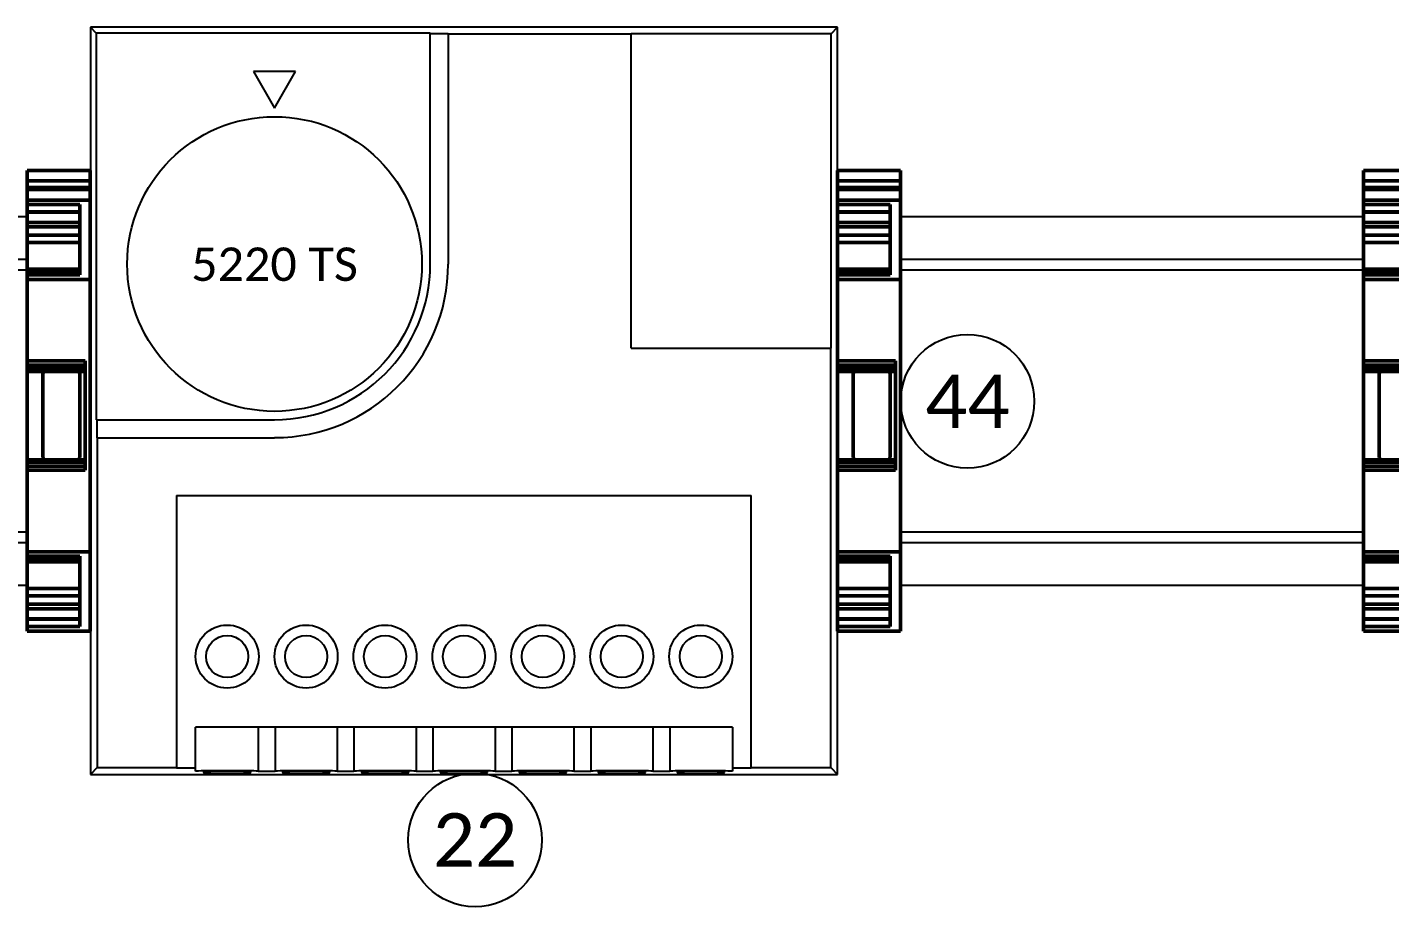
# Model space of a CAD drawing. Header units: inches. Extents: x 0 to 316, y -1 to 150.
# Drawn here: x 256.517 to 257.793, y 27.053 to 27.877 of the extents above; entities that cross this region are included whole.
import ezdxf
from ezdxf.enums import TextEntityAlignment as Align

# ---------------------------------------------------------------- set-up
doc = ezdxf.new("R2010")
doc.units = ezdxf.units.IN
doc.header["$MEASUREMENT"] = 0
doc.linetypes.add('HIDDEN2', pattern=[0.1875, 0.125, -0.0625])
doc.styles.add('Calibri', font='calibri.ttf')

# ---------------------------------------------------------------- blocks, each defined once
blk = doc.blocks.new('A$C29732917')
at = {"lineweight": 50}
for p, q in [((-25.42, 3.57), (-25.42, -2.43)), ((18.38, 3.57), (-25.42, 3.57)), ((-24.44, 3.57), (-24.44, -2.43)), ((-23.82, 3.57), (-23.82, -2.43)), ((-23.62, 3.57), (-23.62, -2.43)), ((-22.62, 3.57), (-22.62, -2.43)), ((-15.07, 3.57), (-15.07, -2.43)), ((-7.32, 3.07), (3.08, 3.07)), ((-7.32, -2.43), (-7.32, 3.07)), ((-6.92, -2.43), (-6.92, 3.07)), ((-6.56, 3.07), (-6.56, -2.43)), ((-6.32, 3.07), (-6.32, -2.43)), ((2.08, 3.07), (2.08, -2.43)), ((2.32, 3.07), (2.32, -2.43)), ((2.68, 3.07), (2.68, -2.43)), ((3.08, -2.43), (3.08, 3.07)), ((10.83, 3.57), (10.83, -2.43)), ((18.38, 3.57), (18.38, -2.43)), ((-22.19, 2.57), (-15.5, 2.57)), ((-22.19, -2.43), (-22.19, 2.57)), ((-21.49, 2.57), (-21.49, -2.43)), ((-21.45, 2.57), (-21.45, -2.43)), ((-20.49, 2.57), (-20.49, -2.43)), ((-20.06, 2.57), (-20.06, -2.43)), ((-19.28, -2.43), (-19.28, 2.57)), ((-18.57, 2.57), (-18.57, -2.43)), ((-16.03, 2.57), (-16.03, -2.43)), ((-15.84, 2.57), (-15.84, -2.43)), ((-15.6, 2.57), (-15.6, -2.43)), ((-15.5, -2.43), (-15.5, 2.57)), ((-6.12, 2.57), (1.88, 2.57)), ((11.26, 2.57), (17.95, 2.57)), ((11.26, -2.43), (11.26, 2.57)), ((11.35, -2.43), (11.35, 2.57)), ((11.6, 2.57), (11.6, -2.43)), ((11.79, -2.43), (11.79, 2.57)), ((14.33, 2.57), (14.33, -2.43)), ((15.04, 2.57), (15.04, -2.43)), ((15.81, 2.57), (15.81, -2.43)), ((16.25, 2.57), (16.25, -2.43)), ((17.2, 2.57), (17.2, -2.43)), ((17.25, 2.57), (17.25, -2.43)), ((17.95, -2.43), (17.95, 2.57)), ((1.88, -0.93), (-6.12, -0.93)), ((18.38, -2.43), (-25.42, -2.43))]:
    blk.add_line(p, q, dxfattribs=at)
at = {"lineweight": 25}
blk.add_line((-15.6, -2.43), (-16.03, -2.43), dxfattribs=at)
at = {"lineweight": 50}
for centre, start, end in [((-6.12, 2.37), 90, 180), ((1.88, 2.37), 0, 90), ((-6.12, -0.73), 180, 270), ((1.88, -0.73), 270, 0)]:
    blk.add_arc(centre, 0.2, start, end, dxfattribs=at)
blk = doc.blocks.new('TEMP SWITCH')
at = {"color": 2}
for p, q in [((0, 2.7953), (0, 0)), ((2.7953, 2.7953), (0, 2.7953)), ((0.022, 2.7733), (0, 2.7953)), ((0.022, 2.7733), (0.022, 1.3268)), ((1.2717, 2.7733), (0.022, 2.7733)), ((1.2717, 1.9095), (1.2717, 2.7733)), ((1.3386, 2.7708), (1.2717, 2.7708)), ((1.3386, 2.7708), (1.3386, 1.9095)), ((2.0236, 2.7696), (1.3386, 2.7696)), ((2.0236, 1.5945), (2.0236, 2.7708)), ((2.7708, 2.7708), (2.0236, 2.7708)), ((2.7708, 2.7708), (2.7953, 2.7953)), ((2.7708, 1.5945), (2.7708, 2.7708)), ((2.7953, 0), (2.7953, 2.7953)), ((0.7677, 2.6299), (0.6102, 2.6299)), ((0.6102, 2.6299), (0.689, 2.4921)), ((0.689, 2.4921), (0.7677, 2.6299)), ((2.0236, 1.5945), (2.7708, 1.5945)), ((2.7696, 0.0257), (2.7696, 1.5945)), ((0.022, 1.3268), (0.689, 1.3268)), ((0.0245, 1.3268), (0.0245, 1.2598)), ((0.0245, 1.2598), (0.689, 1.2598)), ((0.0257, 1.2598), (0.0257, 0.0257)), ((0.3228, 1.0433), (0.3228, 0.0245)), ((0.3228, 1.0433), (2.4725, 1.0433)), ((2.4725, 0.0245), (2.4725, 1.0433)), ((0.3937, 0.0123), (0.3937, 0.1772)), ((2.4016, 0.1772), (0.3937, 0.1772)), ((0.628, 0.1772), (0.628, 0.0124)), ((0.6909, 0.1772), (0.6909, 0.0124)), ((0.9233, 0.1772), (0.9233, 0.0124)), ((0.9861, 0.1772), (0.9861, 0.0124)), ((1.2186, 0.1772), (1.2186, 0.0124)), ((1.2814, 0.1772), (1.2814, 0.0124)), ((1.5139, 0.1772), (1.5139, 0.0124)), ((1.5767, 0.1772), (1.5767, 0.0124)), ((1.8091, 0.1772), (1.8091, 0.0124)), ((1.872, 0.1772), (1.872, 0.0124)), ((2.1044, 0.1772), (2.1044, 0.0124)), ((2.1672, 0.1772), (2.1672, 0.0124)), ((2.4016, 0.1772), (2.4016, 0.0123)), ((0.0257, 0.0257), (0, 0)), ((0, 0), (2.7953, 0)), ((0.0257, 0.0257), (0.3228, 0.0257)), ((0.3228, 0.0245), (0.3937, 0.0245)), ((0.4232, 0.0101), (0.4232, 0.007)), ((0.6004, 0.007), (0.6004, 0.0101)), ((0.7185, 0.0101), (0.7185, 0.007)), ((0.8957, 0.007), (0.8957, 0.0101)), ((1.0138, 0.0101), (1.0138, 0.007)), ((1.191, 0.007), (1.191, 0.0101)), ((1.3091, 0.0101), (1.3091, 0.007)), ((1.4862, 0.007), (1.4862, 0.0101)), ((1.6043, 0.0101), (1.6043, 0.007)), ((1.7815, 0.007), (1.7815, 0.0101)), ((1.8996, 0.0101), (1.8996, 0.007)), ((2.0768, 0.007), (2.0768, 0.0101)), ((2.1949, 0.0101), (2.1949, 0.007)), ((2.3721, 0.007), (2.3721, 0.0101)), ((2.4016, 0.0245), (2.4725, 0.0245)), ((2.4725, 0.0257), (2.7696, 0.0257)), ((2.7696, 0.0257), (2.7953, 0))]:
    blk.add_line(p, q, dxfattribs=at)
for points in [[(0.628, 0.0124), (0.6199, 0.0127), (0.611, 0.0129), (0.6014, 0.0131), (0.591, 0.0133), (0.58, 0.0135), (0.5686, 0.0136), (0.5567, 0.0137), (0.5444, 0.0138), (0.5319, 0.0139), (0.5193, 0.0139), (0.5065, 0.0139), (0.4939, 0.0139), (0.4813, 0.0138), (0.469, 0.0137), (0.4571, 0.0136), (0.4455, 0.0135), (0.4345, 0.0133), (0.424, 0.0131), (0.4142, 0.0129), (0.4052, 0.0127), (0.3969, 0.0124), (0.3937, 0.0123)], [(0.6004, 0.0101), (0.6001, 0.0103), (0.5991, 0.0105), (0.5974, 0.0107), (0.5951, 0.0109), (0.5921, 0.0111), (0.5885, 0.0113), (0.5844, 0.0114), (0.5797, 0.0116), (0.5745, 0.0117), (0.5688, 0.0119), (0.5626, 0.012), (0.5561, 0.0121), (0.5493, 0.0122), (0.5421, 0.0123), (0.5347, 0.0123), (0.5272, 0.0124), (0.5195, 0.0124), (0.5118, 0.0124), (0.5041, 0.0124), (0.4964, 0.0124), (0.4889, 0.0123), (0.4815, 0.0123), (0.4744, 0.0122), (0.4675, 0.0121), (0.461, 0.012), (0.4549, 0.0119), (0.4492, 0.0117), (0.444, 0.0116), (0.4393, 0.0114), (0.4351, 0.0113), (0.4315, 0.0111), (0.4286, 0.0109), (0.4262, 0.0107), (0.4246, 0.0105), (0.4236, 0.0103), (0.4232, 0.0101)], [(0.4232, 0.007), (0.4236, 0.0068), (0.4246, 0.0066), (0.4262, 0.0064), (0.4286, 0.0062), (0.4315, 0.006), (0.4351, 0.0059), (0.4393, 0.0057), (0.444, 0.0055), (0.4492, 0.0054), (0.4549, 0.0052), (0.461, 0.0051), (0.4675, 0.005), (0.4744, 0.0049), (0.4815, 0.0048), (0.4889, 0.0048), (0.4964, 0.0047), (0.5041, 0.0047), (0.5118, 0.0047), (0.5195, 0.0047), (0.5272, 0.0047), (0.5347, 0.0048), (0.5421, 0.0048), (0.5493, 0.0049), (0.5561, 0.005), (0.5626, 0.0051), (0.5688, 0.0052), (0.5745, 0.0054), (0.5797, 0.0055), (0.5844, 0.0057), (0.5885, 0.0059), (0.5921, 0.006), (0.5951, 0.0062), (0.5974, 0.0064), (0.5991, 0.0066), (0.6001, 0.0068), (0.6004, 0.007)], [(0.628, 0.0124), (0.6302, 0.0123), (0.6326, 0.0123), (0.6353, 0.0122), (0.6381, 0.0122), (0.641, 0.0121), (0.6441, 0.0121), (0.6473, 0.012), (0.6506, 0.012), (0.654, 0.012), (0.6574, 0.012), (0.6609, 0.012), (0.6643, 0.012), (0.6677, 0.012), (0.671, 0.012), (0.6742, 0.0121), (0.6774, 0.0121), (0.6804, 0.0122), (0.6832, 0.0122), (0.6858, 0.0123), (0.6883, 0.0123), (0.6905, 0.0124), (0.6909, 0.0124)], [(0.9233, 0.0124), (0.9152, 0.0127), (0.9063, 0.0129), (0.8966, 0.0131), (0.8863, 0.0133), (0.8753, 0.0135), (0.8638, 0.0136), (0.8519, 0.0137), (0.8397, 0.0138), (0.8272, 0.0139), (0.8145, 0.0139), (0.8018, 0.0139), (0.7892, 0.0139), (0.7766, 0.0138), (0.7643, 0.0137), (0.7524, 0.0136), (0.7408, 0.0135), (0.7297, 0.0133), (0.7193, 0.0131), (0.7095, 0.0129), (0.7004, 0.0127), (0.6922, 0.0124), (0.6909, 0.0124)], [(0.8957, 0.0101), (0.8953, 0.0103), (0.8943, 0.0105), (0.8927, 0.0107), (0.8903, 0.0109), (0.8874, 0.0111), (0.8838, 0.0113), (0.8797, 0.0114), (0.8749, 0.0116), (0.8697, 0.0117), (0.864, 0.0119), (0.8579, 0.012), (0.8514, 0.0121), (0.8445, 0.0122), (0.8374, 0.0123), (0.83, 0.0123), (0.8225, 0.0124), (0.8148, 0.0124), (0.8071, 0.0124), (0.7994, 0.0124), (0.7917, 0.0124), (0.7842, 0.0123), (0.7768, 0.0123), (0.7697, 0.0122), (0.7628, 0.0121), (0.7563, 0.012), (0.7502, 0.0119), (0.7445, 0.0117), (0.7392, 0.0116), (0.7345, 0.0114), (0.7304, 0.0113), (0.7268, 0.0111), (0.7238, 0.0109), (0.7215, 0.0107), (0.7199, 0.0105), (0.7188, 0.0103), (0.7185, 0.0101)], [(0.7185, 0.007), (0.7188, 0.0068), (0.7199, 0.0066), (0.7215, 0.0064), (0.7238, 0.0062), (0.7268, 0.006), (0.7304, 0.0059), (0.7345, 0.0057), (0.7392, 0.0055), (0.7445, 0.0054), (0.7502, 0.0052), (0.7563, 0.0051), (0.7628, 0.005), (0.7697, 0.0049), (0.7768, 0.0048), (0.7842, 0.0048), (0.7917, 0.0047), (0.7994, 0.0047), (0.8071, 0.0047), (0.8148, 0.0047), (0.8225, 0.0047), (0.83, 0.0048), (0.8374, 0.0048), (0.8445, 0.0049), (0.8514, 0.005), (0.8579, 0.0051), (0.864, 0.0052), (0.8697, 0.0054), (0.8749, 0.0055), (0.8797, 0.0057), (0.8838, 0.0059), (0.8874, 0.006), (0.8903, 0.0062), (0.8927, 0.0064), (0.8943, 0.0066), (0.8953, 0.0068), (0.8957, 0.007)], [(0.9233, 0.0124), (0.9255, 0.0123), (0.9279, 0.0123), (0.9305, 0.0122), (0.9333, 0.0122), (0.9363, 0.0121), (0.9394, 0.0121), (0.9426, 0.012), (0.9459, 0.012), (0.9493, 0.012), (0.9527, 0.012), (0.9562, 0.012), (0.9596, 0.012), (0.963, 0.012), (0.9663, 0.012), (0.9695, 0.0121), (0.9726, 0.0121), (0.9756, 0.0122), (0.9785, 0.0122), (0.9811, 0.0123), (0.9836, 0.0123), (0.9858, 0.0124), (0.9861, 0.0124)], [(1.2186, 0.0124), (1.2105, 0.0127), (1.2016, 0.0129), (1.1919, 0.0131), (1.1815, 0.0133), (1.1706, 0.0135), (1.1591, 0.0136), (1.1472, 0.0137), (1.135, 0.0138), (1.1225, 0.0139), (1.1098, 0.0139), (1.0971, 0.0139), (1.0844, 0.0139), (1.0719, 0.0138), (1.0596, 0.0137), (1.0476, 0.0136), (1.0361, 0.0135), (1.025, 0.0133), (1.0146, 0.0131), (1.0048, 0.0129), (0.9957, 0.0127), (0.9875, 0.0124), (0.9861, 0.0124)], [(1.191, 0.0101), (1.1906, 0.0103), (1.1896, 0.0105), (1.1879, 0.0107), (1.1856, 0.0109), (1.1827, 0.0111), (1.1791, 0.0113), (1.1749, 0.0114), (1.1702, 0.0116), (1.165, 0.0117), (1.1593, 0.0119), (1.1532, 0.012), (1.1467, 0.0121), (1.1398, 0.0122), (1.1327, 0.0123), (1.1253, 0.0123), (1.1177, 0.0124), (1.1101, 0.0124), (1.1024, 0.0124), (1.0946, 0.0124), (1.087, 0.0124), (1.0794, 0.0123), (1.0721, 0.0123), (1.0649, 0.0122), (1.0581, 0.0121), (1.0516, 0.012), (1.0454, 0.0119), (1.0397, 0.0117), (1.0345, 0.0116), (1.0298, 0.0114), (1.0257, 0.0113), (1.0221, 0.0111), (1.0191, 0.0109), (1.0168, 0.0107), (1.0151, 0.0105), (1.0141, 0.0103), (1.0138, 0.0101)], [(1.0138, 0.007), (1.0141, 0.0068), (1.0151, 0.0066), (1.0168, 0.0064), (1.0191, 0.0062), (1.0221, 0.006), (1.0257, 0.0059), (1.0298, 0.0057), (1.0345, 0.0055), (1.0397, 0.0054), (1.0454, 0.0052), (1.0516, 0.0051), (1.0581, 0.005), (1.0649, 0.0049), (1.0721, 0.0048), (1.0794, 0.0048), (1.087, 0.0047), (1.0946, 0.0047), (1.1024, 0.0047), (1.1101, 0.0047), (1.1177, 0.0047), (1.1253, 0.0048), (1.1327, 0.0048), (1.1398, 0.0049), (1.1467, 0.005), (1.1532, 0.0051), (1.1593, 0.0052), (1.165, 0.0054), (1.1702, 0.0055), (1.1749, 0.0057), (1.1791, 0.0059), (1.1827, 0.006), (1.1856, 0.0062), (1.1879, 0.0064), (1.1896, 0.0066), (1.1906, 0.0068), (1.191, 0.007)], [(1.2186, 0.0124), (1.2208, 0.0123), (1.2232, 0.0123), (1.2258, 0.0122), (1.2286, 0.0122), (1.2316, 0.0121), (1.2347, 0.0121), (1.2379, 0.012), (1.2412, 0.012), (1.2446, 0.012), (1.248, 0.012), (1.2514, 0.012), (1.2549, 0.012), (1.2582, 0.012), (1.2616, 0.012), (1.2648, 0.0121), (1.2679, 0.0121), (1.2709, 0.0122), (1.2737, 0.0122), (1.2764, 0.0123), (1.2788, 0.0123), (1.2811, 0.0124), (1.2814, 0.0124)], [(1.5139, 0.0124), (1.5058, 0.0127), (1.4969, 0.0129), (1.4872, 0.0131), (1.4768, 0.0133), (1.4659, 0.0135), (1.4544, 0.0136), (1.4425, 0.0137), (1.4302, 0.0138), (1.4177, 0.0139), (1.4051, 0.0139), (1.3924, 0.0139), (1.3797, 0.0139), (1.3672, 0.0138), (1.3549, 0.0137), (1.3429, 0.0136), (1.3313, 0.0135), (1.3203, 0.0133), (1.3098, 0.0131), (1.3, 0.0129), (1.291, 0.0127), (1.2827, 0.0124), (1.2814, 0.0124)], [(1.4862, 0.0101), (1.4859, 0.0103), (1.4849, 0.0105), (1.4832, 0.0107), (1.4809, 0.0109), (1.4779, 0.0111), (1.4744, 0.0113), (1.4702, 0.0114), (1.4655, 0.0116), (1.4603, 0.0117), (1.4546, 0.0119), (1.4485, 0.012), (1.4419, 0.0121), (1.4351, 0.0122), (1.4279, 0.0123), (1.4206, 0.0123), (1.413, 0.0124), (1.4054, 0.0124), (1.3976, 0.0124), (1.3899, 0.0124), (1.3823, 0.0124), (1.3747, 0.0123), (1.3673, 0.0123), (1.3602, 0.0122), (1.3534, 0.0121), (1.3468, 0.012), (1.3407, 0.0119), (1.335, 0.0117), (1.3298, 0.0116), (1.3251, 0.0114), (1.3209, 0.0113), (1.3174, 0.0111), (1.3144, 0.0109), (1.3121, 0.0107), (1.3104, 0.0105), (1.3094, 0.0103), (1.3091, 0.0101)], [(1.3091, 0.007), (1.3094, 0.0068), (1.3104, 0.0066), (1.3121, 0.0064), (1.3144, 0.0062), (1.3174, 0.006), (1.3209, 0.0059), (1.3251, 0.0057), (1.3298, 0.0055), (1.335, 0.0054), (1.3407, 0.0052), (1.3468, 0.0051), (1.3534, 0.005), (1.3602, 0.0049), (1.3673, 0.0048), (1.3747, 0.0048), (1.3823, 0.0047), (1.3899, 0.0047), (1.3976, 0.0047), (1.4054, 0.0047), (1.413, 0.0047), (1.4206, 0.0048), (1.4279, 0.0048), (1.4351, 0.0049), (1.4419, 0.005), (1.4485, 0.0051), (1.4546, 0.0052), (1.4603, 0.0054), (1.4655, 0.0055), (1.4702, 0.0057), (1.4744, 0.0059), (1.4779, 0.006), (1.4809, 0.0062), (1.4832, 0.0064), (1.4849, 0.0066), (1.4859, 0.0068), (1.4862, 0.007)], [(1.5139, 0.0124), (1.5161, 0.0123), (1.5185, 0.0123), (1.5211, 0.0122), (1.5239, 0.0122), (1.5268, 0.0121), (1.5299, 0.0121), (1.5332, 0.012), (1.5365, 0.012), (1.5399, 0.012), (1.5433, 0.012), (1.5467, 0.012), (1.5501, 0.012), (1.5535, 0.012), (1.5568, 0.012), (1.5601, 0.0121), (1.5632, 0.0121), (1.5662, 0.0122), (1.569, 0.0122), (1.5717, 0.0123), (1.5741, 0.0123), (1.5763, 0.0124), (1.5767, 0.0124)], [(1.8091, 0.0124), (1.8011, 0.0127), (1.7921, 0.0129), (1.7825, 0.0131), (1.7721, 0.0133), (1.7611, 0.0135), (1.7497, 0.0136), (1.7378, 0.0137), (1.7255, 0.0138), (1.713, 0.0139), (1.7004, 0.0139), (1.6877, 0.0139), (1.675, 0.0139), (1.6625, 0.0138), (1.6502, 0.0137), (1.6382, 0.0136), (1.6266, 0.0135), (1.6156, 0.0133), (1.6051, 0.0131), (1.5953, 0.0129), (1.5863, 0.0127), (1.578, 0.0124), (1.5767, 0.0124)], [(1.7815, 0.0101), (1.7812, 0.0103), (1.7802, 0.0105), (1.7785, 0.0107), (1.7762, 0.0109), (1.7732, 0.0111), (1.7696, 0.0113), (1.7655, 0.0114), (1.7608, 0.0116), (1.7556, 0.0117), (1.7499, 0.0119), (1.7437, 0.012), (1.7372, 0.0121), (1.7304, 0.0122), (1.7232, 0.0123), (1.7158, 0.0123), (1.7083, 0.0124), (1.7006, 0.0124), (1.6929, 0.0124), (1.6852, 0.0124), (1.6775, 0.0124), (1.67, 0.0123), (1.6626, 0.0123), (1.6555, 0.0122), (1.6486, 0.0121), (1.6421, 0.012), (1.636, 0.0119), (1.6303, 0.0117), (1.6251, 0.0116), (1.6204, 0.0114), (1.6162, 0.0113), (1.6126, 0.0111), (1.6097, 0.0109), (1.6074, 0.0107), (1.6057, 0.0105), (1.6047, 0.0103), (1.6043, 0.0101)], [(1.6043, 0.007), (1.6047, 0.0068), (1.6057, 0.0066), (1.6074, 0.0064), (1.6097, 0.0062), (1.6126, 0.006), (1.6162, 0.0059), (1.6204, 0.0057), (1.6251, 0.0055), (1.6303, 0.0054), (1.636, 0.0052), (1.6421, 0.0051), (1.6486, 0.005), (1.6555, 0.0049), (1.6626, 0.0048), (1.67, 0.0048), (1.6775, 0.0047), (1.6852, 0.0047), (1.6929, 0.0047), (1.7006, 0.0047), (1.7083, 0.0047), (1.7158, 0.0048), (1.7232, 0.0048), (1.7304, 0.0049), (1.7372, 0.005), (1.7437, 0.0051), (1.7499, 0.0052), (1.7556, 0.0054), (1.7608, 0.0055), (1.7655, 0.0057), (1.7696, 0.0059), (1.7732, 0.006), (1.7762, 0.0062), (1.7785, 0.0064), (1.7802, 0.0066), (1.7812, 0.0068), (1.7815, 0.007)], [(1.8091, 0.0124), (1.8113, 0.0123), (1.8137, 0.0123), (1.8164, 0.0122), (1.8192, 0.0122), (1.8221, 0.0121), (1.8252, 0.0121), (1.8284, 0.012), (1.8318, 0.012), (1.8351, 0.012), (1.8385, 0.012), (1.842, 0.012), (1.8454, 0.012), (1.8488, 0.012), (1.8521, 0.012), (1.8554, 0.0121), (1.8585, 0.0121), (1.8615, 0.0122), (1.8643, 0.0122), (1.8669, 0.0123), (1.8694, 0.0123), (1.8716, 0.0124), (1.872, 0.0124)], [(2.1044, 0.0124), (2.0963, 0.0127), (2.0874, 0.0129), (2.0777, 0.0131), (2.0674, 0.0133), (2.0564, 0.0135), (2.0449, 0.0136), (2.033, 0.0137), (2.0208, 0.0138), (2.0083, 0.0139), (1.9956, 0.0139), (1.9829, 0.0139), (1.9703, 0.0139), (1.9577, 0.0138), (1.9454, 0.0137), (1.9335, 0.0136), (1.9219, 0.0135), (1.9108, 0.0133), (1.9004, 0.0131), (1.8906, 0.0129), (1.8815, 0.0127), (1.8733, 0.0124), (1.872, 0.0124)], [(2.0768, 0.0101), (2.0764, 0.0103), (2.0754, 0.0105), (2.0738, 0.0107), (2.0714, 0.0109), (2.0685, 0.0111), (2.0649, 0.0113), (2.0608, 0.0114), (2.0561, 0.0116), (2.0508, 0.0117), (2.0451, 0.0119), (2.039, 0.012), (2.0325, 0.0121), (2.0256, 0.0122), (2.0185, 0.0123), (2.0111, 0.0123), (2.0036, 0.0124), (1.9959, 0.0124), (1.9882, 0.0124), (1.9805, 0.0124), (1.9728, 0.0124), (1.9653, 0.0123), (1.9579, 0.0123), (1.9508, 0.0122), (1.9439, 0.0121), (1.9374, 0.012), (1.9313, 0.0119), (1.9256, 0.0117), (1.9203, 0.0116), (1.9156, 0.0114), (1.9115, 0.0113), (1.9079, 0.0111), (1.905, 0.0109), (1.9026, 0.0107), (1.901, 0.0105), (1.9, 0.0103), (1.8996, 0.0101)], [(1.8996, 0.007), (1.9, 0.0068), (1.901, 0.0066), (1.9026, 0.0064), (1.905, 0.0062), (1.9079, 0.006), (1.9115, 0.0059), (1.9156, 0.0057), (1.9203, 0.0055), (1.9256, 0.0054), (1.9313, 0.0052), (1.9374, 0.0051), (1.9439, 0.005), (1.9508, 0.0049), (1.9579, 0.0048), (1.9653, 0.0048), (1.9728, 0.0047), (1.9805, 0.0047), (1.9882, 0.0047), (1.9959, 0.0047), (2.0036, 0.0047), (2.0111, 0.0048), (2.0185, 0.0048), (2.0256, 0.0049), (2.0325, 0.005), (2.039, 0.0051), (2.0451, 0.0052), (2.0508, 0.0054), (2.0561, 0.0055), (2.0608, 0.0057), (2.0649, 0.0059), (2.0685, 0.006), (2.0714, 0.0062), (2.0738, 0.0064), (2.0754, 0.0066), (2.0764, 0.0068), (2.0768, 0.007)], [(2.1044, 0.0124), (2.1066, 0.0123), (2.109, 0.0123), (2.1116, 0.0122), (2.1144, 0.0122), (2.1174, 0.0121), (2.1205, 0.0121), (2.1237, 0.012), (2.127, 0.012), (2.1304, 0.012), (2.1338, 0.012), (2.1373, 0.012), (2.1407, 0.012), (2.1441, 0.012), (2.1474, 0.012), (2.1506, 0.0121), (2.1538, 0.0121), (2.1567, 0.0122), (2.1596, 0.0122), (2.1622, 0.0123), (2.1647, 0.0123), (2.1669, 0.0124), (2.1672, 0.0124)], [(2.4016, 0.0123), (2.3937, 0.0126), (2.385, 0.0128), (2.3755, 0.0131), (2.3653, 0.0133), (2.3545, 0.0134), (2.3431, 0.0136), (2.3313, 0.0137), (2.3191, 0.0138), (2.3067, 0.0139), (2.2941, 0.0139), (2.2814, 0.0139), (2.2687, 0.0139), (2.2561, 0.0138), (2.2438, 0.0138), (2.2317, 0.0137), (2.22, 0.0135), (2.2088, 0.0134), (2.1982, 0.0132), (2.1882, 0.013), (2.179, 0.0128), (2.1705, 0.0125), (2.1672, 0.0124)], [(2.3721, 0.0101), (2.3717, 0.0103), (2.3707, 0.0105), (2.369, 0.0107), (2.3667, 0.0109), (2.3638, 0.0111), (2.3602, 0.0113), (2.356, 0.0114), (2.3513, 0.0116), (2.3461, 0.0117), (2.3404, 0.0119), (2.3343, 0.012), (2.3278, 0.0121), (2.3209, 0.0122), (2.3138, 0.0123), (2.3064, 0.0123), (2.2989, 0.0124), (2.2912, 0.0124), (2.2835, 0.0124), (2.2758, 0.0124), (2.2681, 0.0124), (2.2605, 0.0123), (2.2532, 0.0123), (2.246, 0.0122), (2.2392, 0.0121), (2.2327, 0.012), (2.2265, 0.0119), (2.2208, 0.0117), (2.2156, 0.0116), (2.2109, 0.0114), (2.2068, 0.0113), (2.2032, 0.0111), (2.2002, 0.0109), (2.1979, 0.0107), (2.1962, 0.0105), (2.1952, 0.0103), (2.1949, 0.0101)], [(2.1949, 0.007), (2.1952, 0.0068), (2.1962, 0.0066), (2.1979, 0.0064), (2.2002, 0.0062), (2.2032, 0.006), (2.2068, 0.0059), (2.2109, 0.0057), (2.2156, 0.0055), (2.2208, 0.0054), (2.2265, 0.0052), (2.2327, 0.0051), (2.2392, 0.005), (2.246, 0.0049), (2.2532, 0.0048), (2.2605, 0.0048), (2.2681, 0.0047), (2.2758, 0.0047), (2.2835, 0.0047), (2.2912, 0.0047), (2.2989, 0.0047), (2.3064, 0.0048), (2.3138, 0.0048), (2.3209, 0.0049), (2.3278, 0.005), (2.3343, 0.0051), (2.3404, 0.0052), (2.3461, 0.0054), (2.3513, 0.0055), (2.356, 0.0057), (2.3602, 0.0059), (2.3638, 0.006), (2.3667, 0.0062), (2.369, 0.0064), (2.3707, 0.0066), (2.3717, 0.0068), (2.3721, 0.007)]]:
    blk.add_lwpolyline(points, dxfattribs=at)
for centre, radius in [((0.689, 1.9095), 0.5512), ((0.5118, 0.4409), 0.1181), ((0.5118, 0.4409), 0.0787), ((0.8071, 0.4409), 0.1181), ((0.8071, 0.4409), 0.0787), ((1.1024, 0.4409), 0.1181), ((1.1024, 0.4409), 0.0787), ((1.3976, 0.4409), 0.1181), ((1.3976, 0.4409), 0.0787), ((1.6929, 0.4409), 0.1181), ((1.6929, 0.4409), 0.0787), ((1.9882, 0.4409), 0.1181), ((1.9882, 0.4409), 0.0787), ((2.2835, 0.4409), 0.1181), ((2.2835, 0.4409), 0.0787)]:
    blk.add_circle(centre, radius, dxfattribs=at)
for radius in [0.5827, 0.6496]:
    blk.add_arc((0.689, 1.9095), radius, 270, 0, dxfattribs=at)
at = {"color": 3, "style": 'Calibri'}
blk.add_attdef('DEVICE', text='', height=0.125, dxfattribs=at).set_placement((0.689, 1.8462), align=Align.CENTER)
blk = doc.blocks.new('Reference Number')
at = {"color": 6, "linetype": 'Continuous'}
blk.add_circle((0, 0), 0.125, dxfattribs=at)
at = {"color": 6, "linetype": 'Continuous', "style": 'Calibri'}
blk.add_attdef('REFERENCE_#', text='', height=0.1, dxfattribs=at).set_placement((0, 0), align=Align.MIDDLE_CENTER)

msp = doc.modelspace()

# ---------------------------------------------------------------- linework, layer by layer
at = {"color": 2}
for p, q in [((254.11496, 27.69945, -0.00119), (256.51683, 27.69945, -0.00027)), ((257.33511, 27.69945, 0.00004), (257.76874, 27.69945, 0.0002)), ((257.33511, 27.69945, 0.0008), (257.76874, 27.69945, 0.00097)), ((254.11496, 27.64936, -0.00119), (256.51683, 27.64936, -0.00027)), ((257.33511, 27.64936, 0.00004), (257.76874, 27.64936, 0.0002)), ((257.33511, 27.64936, 0.0008), (257.76874, 27.64936, 0.00097)), ((254.11496, 27.40392, -0.03647), (256.51683, 27.40392, -0.0371)), ((257.33511, 27.40392, -0.03732), (257.76874, 27.40392, -0.03744)), ((257.33511, 27.40392, -0.03785), (257.76874, 27.40392, -0.03797)), ((254.11496, 27.35383, -0.00119), (256.51683, 27.35383, -0.00027)), ((257.33511, 27.35383, 0.00004), (257.76874, 27.35383, 0.0002)), ((257.33511, 27.35383, 0.0008), (257.76874, 27.35383, 0.00097))]:
    msp.add_line(p, q, dxfattribs=at)
at = {"color": 2, "extrusion": (-1.00046e-30, -4.08478e-15, -1)}
for p, q in [((254.11496, 27.65937, -0.0419), (256.51683, 27.65937, -0.04277)), ((257.33511, 27.65937, -0.04307), (257.76874, 27.65937, -0.04323)), ((257.33511, 27.65937, -0.0438), (257.76874, 27.65937, -0.04396))]:
    msp.add_line(p, q, dxfattribs=at)
at = {"color": 2, "extrusion": (0, 0, -1)}
for p, q in [((254.11496, 27.3939, -0.00662), (256.51683, 27.3939, -0.00594)), ((257.33511, 27.3939, -0.00571), (257.76874, 27.3939, -0.00559)), ((257.33511, 27.3939, -0.00514), (257.76874, 27.3939, -0.00502))]:
    msp.add_line(p, q, dxfattribs=at)

# ---------------------------------------------------------------- block references
at = {"xscale": 0.2504457935124523, "yscale": 0.2504457935124523, "zscale": 0.2504457935124523}
msp.add_blockref('TEMP SWITCH', (256.57594, 27.1766), dxfattribs=at).add_auto_attribs({'DEVICE': '5220 TS'})
at = {"rotation": 270}
for p, xscale, yscale, zscale in [((256.54074, 27.49196), 0.009850911857263724, 0.009850911857263724, 0.009850911857263724), ((257.29992, 27.49196), 0.009850911857263724, 0.009850911857263724, 0.009850911857263724), ((257.79264, 27.49196), 0.009850867869808263, 0.009850867869808263, 0.009850867869808263)]:
    msp.add_blockref('A$C29732917', p, dxfattribs=dict(at, xscale=xscale, yscale=yscale, zscale=zscale))
at = {"color": 7, "linetype": 'HIDDEN2', "ltscale": 2, "xscale": 0.5008915870249045, "yscale": 0.5008915870249045, "zscale": 0.5008915870249045}
for p, values in [((257.39772, 27.52621), {'REFERENCE_#': '44'}), ((256.93637, 27.11523), {'REFERENCE_#': '22'})]:
    msp.add_blockref('Reference Number', p, dxfattribs=at).add_auto_attribs(values)

doc.saveas('drawing.dxf')
